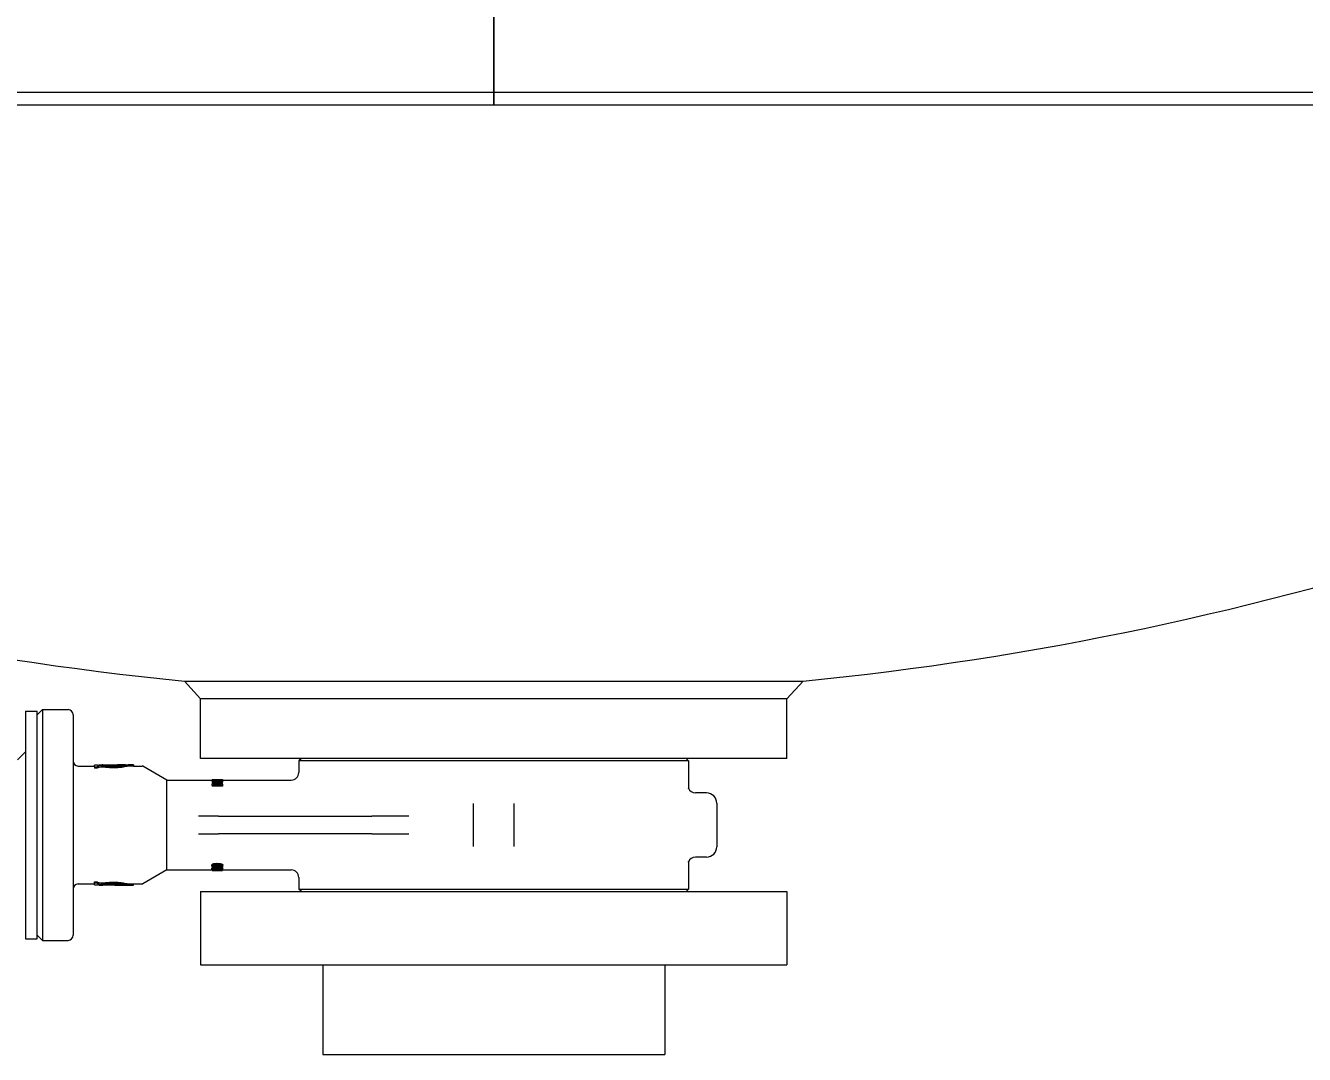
# Model space of a CAD drawing. Header units: inches. Extents: x 20 to 536, y 8 to 344.
# Drawn here: x 386.87 to 406.5, y 54.17 to 69.97 of the extents above; entities that cross this region are included whole.
import ezdxf

# ---------------------------------------------------------------- set-up
doc = ezdxf.new("R2010")
doc.units = ezdxf.units.IN
doc.header["$LTSCALE"] = 16
doc.header["$MEASUREMENT"] = 0
doc.layers.add('Dimension (ANSI)', color=7, linetype='Continuous', lineweight=25)
doc.layers.add('Visible (ANSI)', color=7, linetype='Continuous', lineweight=50)
doc.styles.add('MEMCOR Medium', font='arial.ttf')
doc.dimstyles.new('Default (ANSI)', dxfattribs={"dimscale": 16, "dimtxt": 0.15, "dimasz": 0.098425, "dimexe": 0.125, "dimexo": 0.0625, "dimgap": 0.031496, "dimtad": 0, "dimtih": 1, "dimtoh": 1, "dimdec": 4, "dimrnd": 1e-08, "dimzin": 3, "dimdsep": 46, "dimlunit": 5, "dimtxsty": 'MEMCOR Medium', "dimcen": 0.09, "dimdle": 0.393701, "dimclrd": 256, "dimclre": 256, "dimclrt": 256, "dimadec": 0, "dimazin": 1, "dimtfac": 0.8, "dimtofl": 0, "dimtmove": 0, "dimatfit": 3, "dimfxl": 1, "dimfrac": 1, "dimtolj": 1, "dimtzin": 4, "dimlwd": -1, "dimlwe": -1, "dimarcsym": 0})

# ---------------------------------------------------------------- blocks, each defined once
blk = doc.blocks.new('*D25')
at = {"layer": 'Defpoints', "color": 0, "transparency": 16777216}
for p in [(394.632, 153.466), (452.188, 153.466), (413.174, 57.723)]:
    blk.add_point(p, dxfattribs=at)
at = {"layer": 'Dimension (ANSI)', "transparency": 16777216}
for p, q in [((395.632, 153.466), (454.188, 153.466)), ((452.188, 151.891), (452.188, 134.229)), ((452.188, 59.298), (452.188, 117.758)), ((414.174, 57.723), (454.188, 57.723))]:
    blk.add_line(p, q, dxfattribs=at)
for points in [[(451.926, 151.891), (452.451, 151.891), (452.188, 153.466)], [(451.926, 59.298), (452.451, 59.298), (452.188, 57.723)]]:
    blk.add_solid(points, dxfattribs=at)
at = {"layer": 'Dimension (ANSI)', "transparency": 16777216, "char_height": 2.4, "attachment_point": 2, "style": 'MEMCOR Medium'}
for s, insert in [('\\A1; \\fArial|b0|i0;95{\\H0.8x;\\S3#4;} in', (452.188, 130.42)), ('\\A1;[2431.9 mm]{\\P\\fArial|b0|i0;SHIPPING\\P\\fArial|b0|i0;HEIGHT}', (452.188, 125.49))]:
    blk.add_mtext(s, dxfattribs=dict(at, insert=insert))

msp = doc.modelspace()

# ---------------------------------------------------------------- linework, layer by layer
at = {"layer": 'Visible (ANSI)', "linetype": 'Continuous', "lineweight": 18}
for p, q in [((394.05748, 136.70079), (394.05748, 68.95079)), ((394.05748, 68.95079), (394.05748, 136.70079)), ((394.05748, 69.95079), (394.05748, 69.95079)), ((379.16199, 68.95079), (394.05748, 68.95079)), ((394.05748, 68.95079), (408.95297, 68.95079)), ((394.05748, 68.75079), (394.05748, 68.95079)), ((394.05748, 68.95079), (394.05748, 68.75079)), ((394.05748, 68.75079), (378.94626, 68.75079)), ((409.1687, 68.75079), (394.05748, 68.75079)), ((389.30863, 59.90476), (394.05748, 59.90476)), ((389.55748, 59.63083), (389.30863, 59.90476)), ((394.05748, 59.90476), (398.80633, 59.90476)), ((398.55748, 59.63083), (398.80633, 59.90476)), ((389.55748, 58.71829), (389.55748, 59.63083)), ((398.55748, 59.63083), (389.55748, 59.63083)), ((398.55748, 58.71829), (398.55748, 59.63083)), ((386.8703, 59.44467), (386.8703, 55.94467)), ((386.8703, 59.44467), (387.0496, 59.44467)), ((387.0496, 59.38743), (387.12834, 59.46617)), ((387.0496, 55.94467), (387.0496, 59.44467)), ((387.12834, 59.46617), (387.12834, 55.92317)), ((387.12834, 59.46617), (387.52204, 59.46617)), ((387.60078, 59.38743), (387.60078, 56.00191)), ((386.7453, 58.69467), (386.8703, 58.81967)), ((398.55748, 58.71829), (389.55748, 58.71829)), ((391.10472, 58.71829), (391.06535, 58.67892)), ((397.01023, 58.71829), (397.0496, 58.67892)), ((387.67952, 58.60018), (387.92716, 58.60018)), ((387.9748, 58.61436), (387.92716, 58.61436)), ((387.92716, 58.58909), (387.92716, 58.61436)), ((387.92716, 58.58909), (387.9748, 58.58909)), ((387.92716, 58.58909), (387.92716, 58.56829)), ((387.9748, 58.56829), (387.92716, 58.56829)), ((387.9748, 58.61436), (387.9748, 58.60851)), ((387.9748, 58.59931), (387.9748, 58.58909)), ((387.9748, 58.58909), (387.9748, 58.56829)), ((387.99645, 58.62026), (388.0437, 58.62026)), ((387.99645, 58.62026), (387.99645, 58.60929)), ((388.0765, 58.58352), (388.0765, 58.60397)), ((388.40275, 58.62026), (388.45, 58.62026)), ((388.42993, 58.61555), (388.42993, 58.59537)), ((388.45, 58.62026), (388.45, 58.6194)), ((388.47992, 58.61967), (388.47992, 58.62026)), ((388.47992, 58.62026), (388.52756, 58.62026)), ((388.52756, 58.62026), (388.52756, 58.61751)), ((388.52756, 58.61751), (388.52756, 58.59737)), ((388.52756, 58.60018), (388.6585, 58.60018)), ((389.03883, 58.38365), (388.66834, 58.59754)), ((397.0496, 58.67892), (391.06535, 58.67892)), ((391.06535, 58.67892), (391.06535, 58.50176)), ((397.0496, 58.67892), (397.0496, 58.26285)), ((389.03883, 57.00569), (389.03883, 58.38365)), ((389.03883, 58.38365), (389.73358, 58.38365)), ((389.73306, 58.39273), (389.73306, 58.38365)), ((389.895, 58.39067), (389.73358, 58.39067)), ((389.73358, 58.38803), (389.73358, 58.39067)), ((389.73358, 58.38803), (389.86138, 58.38803)), ((389.73358, 58.38803), (389.73358, 58.37609)), ((389.7398, 58.37609), (389.73358, 58.37609)), ((389.73358, 58.36712), (389.73358, 58.37532)), ((389.73358, 58.36712), (389.895, 58.36712)), ((389.73358, 58.36712), (389.73358, 58.3548)), ((389.7637, 58.3548), (389.73358, 58.3548)), ((389.73358, 58.30305), (389.73358, 58.32264)), ((389.75216, 58.32315), (389.75216, 58.31482)), ((389.87642, 58.31482), (389.75216, 58.31482)), ((389.75556, 58.39488), (389.77034, 58.39488)), ((389.75556, 58.39488), (389.75556, 58.39067)), ((389.895, 58.37267), (389.75582, 58.37267)), ((389.77034, 58.39488), (389.77034, 58.39067)), ((389.77034, 58.39308), (389.87852, 58.39308)), ((389.895, 58.3548), (389.86398, 58.3548)), ((389.8657, 58.34325), (389.8657, 58.33047)), ((389.87642, 58.31482), (389.87642, 58.32315)), ((389.87852, 58.39488), (389.895, 58.39488)), ((389.87852, 58.39488), (389.87852, 58.39067)), ((389.895, 58.39488), (389.895, 58.39067)), ((389.895, 58.39067), (389.895, 58.38742)), ((389.895, 58.38742), (389.895, 58.37547)), ((389.895, 58.38365), (390.94724, 58.38365)), ((389.895, 58.37267), (389.895, 58.36712)), ((389.895, 58.36712), (389.895, 58.3548)), ((389.895, 58.32283), (389.895, 58.30305)), ((389.73358, 58.30305), (389.895, 58.30305)), ((389.73358, 58.30305), (389.73358, 58.2894)), ((389.895, 58.2894), (389.73358, 58.2894)), ((389.895, 58.30305), (389.895, 58.2894)), ((397.325, 58.1868), (397.15441, 58.1868)), ((393.74252, 58.02668), (393.74252, 57.36266)), ((394.37244, 57.36266), (394.37244, 58.02668)), ((397.48248, 58.02932), (397.48248, 57.36002)), ((389.83273, 57.83247), (389.52615, 57.83247)), ((389.83273, 57.83247), (390.98128, 57.83247)), ((390.98128, 57.83247), (392.18392, 57.83247)), ((392.40038, 57.83247), (392.18392, 57.83247)), ((392.75505, 57.83247), (392.40038, 57.83247)), ((389.52615, 57.55687), (389.83273, 57.55687)), ((390.98128, 57.55687), (389.83273, 57.55687)), ((392.18392, 57.55687), (390.98128, 57.55687)), ((392.18392, 57.55687), (392.40038, 57.55687)), ((392.40038, 57.55687), (392.75505, 57.55687)), ((397.325, 57.20254), (397.15441, 57.20254)), ((389.03883, 57.00569), (388.66834, 56.7918)), ((389.03883, 57.00569), (389.73306, 57.00569)), ((389.73031, 57.06464), (389.73031, 57.07781)), ((389.73031, 57.01895), (389.73031, 57.0312)), ((389.73306, 57.01018), (389.74557, 57.01018)), ((389.73306, 56.99829), (389.73306, 57.01018)), ((389.87852, 56.99829), (389.73306, 56.99829)), ((389.73306, 56.99661), (389.73306, 56.99829)), ((389.75556, 56.99446), (389.77034, 56.99446)), ((389.77034, 56.99626), (389.77034, 56.99446)), ((389.77034, 56.99626), (389.87852, 56.99626)), ((389.87852, 57.00212), (389.87852, 57.00949)), ((389.895, 57.00212), (389.87852, 57.00212)), ((389.87852, 56.99829), (389.87852, 57.00212)), ((389.87852, 56.99446), (389.87852, 56.99626)), ((389.87852, 56.99446), (389.895, 56.99446)), ((389.895, 57.00212), (389.895, 57.01394)), ((389.895, 57.00569), (390.94724, 57.00569)), ((389.895, 57.00212), (389.895, 56.99446)), ((389.8984, 57.06464), (389.8984, 57.07781)), ((389.8984, 57.01895), (389.8984, 57.0312)), ((397.0496, 57.12649), (397.0496, 56.71042)), ((387.67952, 56.78916), (387.92716, 56.78916)), ((387.92716, 56.82105), (387.9748, 56.82105)), ((387.92716, 56.80025), (387.92716, 56.82105)), ((387.9748, 56.80025), (387.92716, 56.80025)), ((387.92716, 56.77498), (387.92716, 56.80025)), ((387.92716, 56.77498), (387.9748, 56.77498)), ((387.9748, 56.80025), (387.9748, 56.82105)), ((387.9748, 56.80025), (387.9748, 56.79003)), ((387.9748, 56.78083), (387.9748, 56.77498)), ((387.99645, 56.76908), (387.99645, 56.78005)), ((387.99645, 56.76908), (388.0437, 56.76908)), ((388.0765, 56.78537), (388.0765, 56.80582)), ((388.40275, 56.76908), (388.45, 56.76908)), ((388.42993, 56.79397), (388.42993, 56.77379)), ((388.45, 56.76908), (388.45, 56.76994)), ((388.47992, 56.76908), (388.47992, 56.76967)), ((388.47992, 56.76908), (388.52756, 56.76908)), ((388.52756, 56.77183), (388.52756, 56.79197)), ((388.52756, 56.78916), (388.6585, 56.78916)), ((388.52756, 56.77183), (388.52756, 56.76908)), ((391.06535, 56.88758), (391.06535, 56.71042)), ((389.55748, 56.67105), (398.55748, 56.67105)), ((389.55748, 56.67105), (389.55748, 55.54605)), ((391.06535, 56.71042), (397.0496, 56.71042)), ((391.10472, 56.67105), (391.06535, 56.71042)), ((397.01023, 56.67105), (397.0496, 56.71042)), ((398.55748, 56.67105), (398.55748, 55.54605)), ((387.0496, 56.00191), (387.12834, 55.92317)), ((386.8703, 55.94467), (387.0496, 55.94467)), ((387.12834, 55.92317), (387.52204, 55.92317)), ((389.55748, 55.54605), (398.55748, 55.54605)), ((391.43248, 55.54605), (391.43248, 54.17105)), ((396.68248, 55.54605), (396.68248, 54.17105)), ((391.43248, 54.17105), (396.68248, 54.17105))]:
    msp.add_line(p, q, dxfattribs=at)
for centre, radius, start, end in [((394.05748, 107.98079), 48.31, 251.772129, 264.35874), ((394.05748, 107.98079), 48.31, 275.64126, 288.227871), ((387.52204, 59.38743), 0.07874, 0, 90), ((387.67952, 58.67892), 0.07874, 180, 270), ((388.6585, 58.5805), 0.01969, 60, 90), ((390.94724, 58.50176), 0.11811, 270, 0), ((397.15441, 58.29703), 0.11024, 198.062103, 270), ((397.325, 58.02932), 0.15748, 0, 90), ((397.325, 57.36002), 0.15748, 270, 0), ((397.15441, 57.09231), 0.11024, 90, 161.937897), ((390.94724, 56.88758), 0.11811, 0, 90), ((387.67952, 56.71042), 0.07874, 90, 180), ((388.6585, 56.80884), 0.01969, 270, 300), ((387.52204, 56.00191), 0.07874, 270, 0)]:
    msp.add_arc(centre, radius, start, end, dxfattribs=at)
for centre, major_axis, ratio, start_param, end_param in [((388.62707, 57.69467), (4.10717, 0), 0.22535973, 1.714428, 1.7302851), ((388.84376, 57.69467), (4.10717, 0), 0.22535973, 1.75870998, 1.78397911), ((388.84376, 57.69467), (-4.01807, 0), 0.22535973, 4.90452087, 4.93037431), ((388.62707, 57.69467), (4.10717, 0), 0.22535973, 1.62733996, 1.70180793), ((388.84376, 57.69467), (4.10717, 0), 0.22535973, 1.68712335, 1.74315077), ((388.84376, 57.69467), (4.10717, 0), 0.22535973, 1.6478611, 1.67172513), ((388.84376, 57.69467), (-4.01807, 0), 0.22535973, 4.79116609, 4.81556366), ((388.62707, 57.69467), (4.10717, 0), 0.22535973, 1.60663299, 1.61482287), ((390.06144, 57.69467), (1.3776, 0), 0.5087001, 1.71653689, 1.81109698), ((390.10123, 57.69467), (1.36564, 0), 0.51315789, 1.72238786, 1.82650113), ((390.10123, 57.69467), (-1.34262, 0), 0.51315789, 4.86659984, 4.89111636), ((388.84376, 57.69467), (-4.01807, 0), 0.22535973, 1.352811, 1.37866444), ((388.84376, 57.69467), (-4.10717, 0), 0.22535973, 1.35761354, 1.38288267), ((388.62707, 57.69467), (-4.10717, 0), 0.22535973, 1.41130756, 1.42716465), ((388.62707, 57.69467), (-4.10717, 0), 0.22535973, 1.43978472, 1.51425269), ((388.84376, 57.69467), (-4.10717, 0), 0.22535973, 1.39844189, 1.4544693), ((388.84376, 57.69467), (-4.01807, 0), 0.22535973, 1.46762165, 1.49201922), ((388.84376, 57.69467), (-4.10717, 0), 0.22535973, 1.46986752, 1.49373155), ((388.62707, 57.69467), (-4.10717, 0), 0.22535973, 1.52676978, 1.53495966)]:
    msp.add_ellipse(centre, major_axis=major_axis, ratio=ratio, start_param=start_param, end_param=end_param, dxfattribs=at)
for points, knots in [([(387.99645, 58.62026), (387.99645, 58.62026), (388.00219, 58.6188), (388.02051, 58.61464), (388.02914, 58.61275), (388.03918, 58.61073)], [0.871720721, 0.871720721, 0.871720721, 0.871720721, 1.089636881, 1.089636881, 1.216054831, 1.216054831, 1.216054831, 1.216054831]), ([(388.09052, 58.61233), (388.07703, 58.61428), (388.06544, 58.61626), (388.04823, 58.61935), (388.0437, 58.62026), (388.0437, 58.62026)], [1.743509289, 1.743509289, 1.743509289, 1.743509289, 1.894638427, 1.894638427, 2.066873638, 2.066873638, 2.066873638, 2.066873638]), ([(388.0765, 58.60397), (388.09393, 58.60115), (388.11436, 58.59837), (388.1642, 58.59356), (388.19462, 58.59205), (388.25183, 58.59205), (388.28225, 58.59356), (388.33809, 58.59895), (388.36351, 58.60273), (388.40212, 58.60953), (388.41845, 58.61297), (388.42993, 58.61555)], [1.35436976, 1.35436976, 1.35436976, 1.35436976, 1.52549724, 1.52549724, 1.74344144, 1.74344144, 1.96138564, 1.96138564, 2.17932984, 2.17932984, 2.38069968, 2.38069968, 2.38069968, 2.38069968]), ([(388.42993, 58.59537), (388.41845, 58.59273), (388.40212, 58.58921), (388.36351, 58.58226), (388.33809, 58.57838), (388.28226, 58.57287), (388.25183, 58.57133), (388.19462, 58.57133), (388.16419, 58.57287), (388.11436, 58.57779), (388.09393, 58.58064), (388.0765, 58.58352)], [1.10638799, 1.10638799, 1.10638799, 1.10638799, 1.3078165, 1.3078165, 1.52580638, 1.52580638, 1.74379626, 1.74379626, 1.96178614, 1.96178614, 2.13294327, 2.13294327, 2.13294327, 2.13294327]), ([(388.36706, 58.61401), (388.36182, 58.61318), (388.35613, 58.61234), (388.33426, 58.60931), (388.31411, 58.60695), (388.2699, 58.60361), (388.24583, 58.60268), (388.20062, 58.60268), (388.17655, 58.60361), (388.14931, 58.60567), (388.14427, 58.6061), (388.13937, 58.60655)], [0.968908686, 0.968908686, 0.968908686, 0.968908686, 1.033428301, 1.033428301, 1.20567203, 1.20567203, 1.377915758, 1.377915758, 1.550159487, 1.550159487, 1.590171053, 1.590171053, 1.590171053, 1.590171053]), ([(389.73306, 58.39273), (389.73516, 58.39275), (389.73728, 58.39278), (389.74108, 58.39286), (389.74282, 58.39292), (389.74626, 58.39307), (389.74789, 58.39317), (389.75005, 58.39336), (389.75152, 58.39352), (389.75464, 58.39412), (389.75533, 58.39448), (389.75554, 58.39479), (389.75556, 58.39484), (389.75556, 58.39488)], [-0.243637697, -0.243637697, -0.243637697, -0.243637697, -0.18804168, -0.18804168, -0.139814303, -0.139814303, -0.085271959, -0.085271959, -0.052972768, -0.052972768, -0.008226546, -0.008226546, 0, 0, 0, 0]), ([(389.7464, 58.3481), (389.74238, 58.34573), (389.73959, 58.34297), (389.73628, 58.33812), (389.73388, 58.33416), (389.73359, 58.32395), (389.73358, 58.3233), (389.73358, 58.32264)], [-0.424072976, -0.424072976, -0.424072976, -0.424072976, -0.17749503, -0.17749503, -0.011337247, -0.011337247, 0, 0, 0, 0]), ([(389.81442, 58.35985), (389.80593, 58.35985), (389.79739, 58.35957), (389.78379, 58.35842), (389.77633, 58.3576), (389.76039, 58.35419), (389.75376, 58.35199), (389.7477, 58.34884), (389.74704, 58.34847), (389.7464, 58.3481)], [-0.264093232, -0.264093232, -0.264093232, -0.264093232, -0.15390777, -0.15390777, -0.081487415, -0.081487415, -0.009253089, -0.009253089, 0, 0, 0, 0]), ([(389.75216, 58.32315), (389.75216, 58.32963), (389.75359, 58.33292), (389.75595, 58.33742), (389.75839, 58.34004), (389.76184, 58.34245)], [-0.0858935742, -0.0858935742, -0.0858935742, -0.0858935742, -0.054745413, -0.054745413, 0, 0, 0, 0]), ([(389.76184, 58.32965), (389.75902, 58.32765), (389.75687, 58.32549), (389.75433, 58.32157), (389.75303, 58.31912), (389.75246, 58.31483)], [0, 0, 0, 0, 0.0448067037, 0.0448067037, 0.0753049451, 0.0753049451, 0.0753049451, 0.0753049451]), ([(389.76184, 58.34245), (389.7646, 58.34431), (389.76803, 58.34591), (389.77646, 58.3486), (389.78123, 58.3496), (389.79515, 58.35158), (389.80474, 58.35201), (389.81416, 58.35201)], [-0.156774036, -0.156774036, -0.156774036, -0.156774036, -0.114215048, -0.114215048, -0.071759591, -0.071759591, 0, 0, 0, 0]), ([(389.81416, 58.3394), (389.80466, 58.3394), (389.79499, 58.33896), (389.78076, 58.33687), (389.7758, 58.33577), (389.7676, 58.33298), (389.76442, 58.33142), (389.76184, 58.32965)], [0, 0, 0, 0, 0.072372782, 0.072372782, 0.116979411, 0.116979411, 0.15687009, 0.15687009, 0.15687009, 0.15687009]), ([(389.81416, 58.35201), (389.82124, 58.35201), (389.82852, 58.35179), (389.84023, 58.35075), (389.8465, 58.34999), (389.85797, 58.34706), (389.86227, 58.34533), (389.8657, 58.34325)], [-0.189135303, -0.189135303, -0.189135303, -0.189135303, -0.107207927, -0.107207927, -0.049391227, -0.049391227, 0, 0, 0, 0]), ([(389.8657, 58.33047), (389.8627, 58.33233), (389.85902, 58.33391), (389.84813, 58.33709), (389.84152, 58.33795), (389.82953, 58.33915), (389.82172, 58.3394), (389.81416, 58.3394)], [0, 0, 0, 0, 0.043260185, 0.043260185, 0.105826832, 0.105826832, 0.202634421, 0.202634421, 0.202634421, 0.202634421]), ([(389.88205, 58.348), (389.87839, 58.35014), (389.87393, 58.35197), (389.86211, 58.35548), (389.8554, 58.35669), (389.84045, 58.35895), (389.82971, 58.35968), (389.8172, 58.35984), (389.81581, 58.35985), (389.81442, 58.35985)], [-0.168854897, -0.168854897, -0.168854897, -0.168854897, -0.136187178, -0.136187178, -0.095421884, -0.095421884, -0.010582904, -0.010582904, 0, 0, 0, 0]), ([(389.8657, 58.34325), (389.87148, 58.33988), (389.87336, 58.33653), (389.87587, 58.33127), (389.87642, 58.32718), (389.87642, 58.32315)], [-0.100491297, -0.100491297, -0.100491297, -0.100491297, -0.069388792, -0.069388792, 0, 0, 0, 0]), ([(389.87613, 58.31482), (389.876, 58.31579), (389.87583, 58.31674), (389.87467, 58.3216), (389.87318, 58.32375), (389.87095, 58.32674), (389.86869, 58.32869), (389.8657, 58.33047)], [0.027720104, 0.027720104, 0.027720104, 0.027720104, 0.044505736, 0.044505736, 0.114852539, 0.114852539, 0.291185784, 0.291185784, 0.291185784, 0.291185784]), ([(389.895, 58.32283), (389.895, 58.32861), (389.89431, 58.33313), (389.8919, 58.33905), (389.88987, 58.34281), (389.88299, 58.3474), (389.88253, 58.3477), (389.88205, 58.348)], [-0.266149275, -0.266149275, -0.266149275, -0.266149275, -0.109285448, -0.109285448, -0.007204652, -0.007204652, 0, 0, 0, 0]), ([(397.04085, 58.24839), (397.04089, 58.24845), (397.04092, 58.24851), (397.04526, 58.25574), (397.04803, 58.26024), (397.04943, 58.26257), (397.0496, 58.26285), (397.0496, 58.26285)], [-0.003653915, -0.003653915, -0.003653915, -0.003653915, 0, 0, 0.435275465, 0.435275465, 0.574608798, 0.574608798, 0.574608798, 0.574608798]), ([(397.0496, 57.12649), (397.0496, 57.12649), (397.04943, 57.12678), (397.048, 57.12914), (397.04524, 57.13364), (397.04092, 57.14083), (397.04089, 57.14089), (397.04085, 57.14095)], [0.574608799, 0.574608799, 0.574608799, 0.574608799, 0.716006806, 0.716006806, 1.149196473, 1.149196473, 1.152850045, 1.152850045, 1.152850045, 1.152850045]), ([(389.73031, 57.07781), (389.73031, 57.08136), (389.73144, 57.08505), (389.73667, 57.09125), (389.73989, 57.09371), (389.74722, 57.09741), (389.75228, 57.09955), (389.76854, 57.10335), (389.77737, 57.10451), (389.79529, 57.10597), (389.80494, 57.10626), (389.81429, 57.10626)], [0, 0, 0, 0, 0.060739198, 0.060739198, 0.107105828, 0.107105828, 0.140579606, 0.140579606, 0.172845783, 0.172845783, 0.207243166, 0.207243166, 0.207243166, 0.207243166]), ([(389.81429, 57.09247), (389.7965, 57.09247), (389.77829, 57.09146), (389.75816, 57.08735), (389.75211, 57.0858), (389.74205, 57.08149), (389.73842, 57.07919), (389.73255, 57.0735), (389.73097, 57.07019), (389.73037, 57.06617), (389.73031, 57.0654), (389.73031, 57.06464)], [-0.32937722, -0.32937722, -0.32937722, -0.32937722, -0.17104907, -0.17104907, -0.115548814, -0.115548814, -0.069101164, -0.069101164, -0.013221831, -0.013221831, 0, 0, 0, 0]), ([(389.73031, 57.06464), (389.73031, 57.06257), (389.73071, 57.06052), (389.73255, 57.05682), (389.73387, 57.05516), (389.73833, 57.05155), (389.74178, 57.04982), (389.75059, 57.04688), (389.75657, 57.04551), (389.77726, 57.04284), (389.79183, 57.04221), (389.80912, 57.04202), (389.81177, 57.042), (389.81442, 57.042)], [-0.401198967, -0.401198967, -0.401198967, -0.401198967, -0.339239024, -0.339239024, -0.283716192, -0.283716192, -0.209019785, -0.209019785, -0.131845749, -0.131845749, -0.020176299, -0.020176299, 0, 0, 0, 0]), ([(389.73031, 57.0312), (389.73031, 57.03307), (389.7313, 57.03505), (389.73591, 57.03851), (389.73886, 57.03994), (389.74583, 57.0422), (389.75049, 57.04343), (389.7588, 57.04473), (389.75981, 57.04488), (389.76082, 57.04502)], [0, 0, 0, 0, 0.052865127, 0.052865127, 0.095304938, 0.095304938, 0.128967502, 0.128967502, 0.133503456, 0.133503456, 0.133503456, 0.133503456]), ([(389.81429, 57.03528), (389.79573, 57.03528), (389.77667, 57.0346), (389.75326, 57.0315), (389.7483, 57.03033), (389.74122, 57.0284), (389.73787, 57.02709), (389.73249, 57.0239), (389.73101, 57.0221), (389.73037, 57.01987), (389.73031, 57.01941), (389.73031, 57.01895)], [-0.188969819, -0.188969819, -0.188969819, -0.188969819, -0.133911297, -0.133911297, -0.104526704, -0.104526704, -0.062503335, -0.062503335, -0.013191232, -0.013191232, 0, 0, 0, 0]), ([(389.73031, 57.01895), (389.73031, 57.01782), (389.73068, 57.01672), (389.73236, 57.01476), (389.73357, 57.01388), (389.73773, 57.01195), (389.74103, 57.01102), (389.74997, 57.00936), (389.756, 57.00867), (389.77606, 57.00727), (389.79108, 57.00694), (389.80884, 57.00684), (389.81164, 57.00683), (389.81442, 57.00683)], [-0.352389821, -0.352389821, -0.352389821, -0.352389821, -0.306030752, -0.306030752, -0.263970579, -0.263970579, -0.204698491, -0.204698491, -0.135386695, -0.135386695, -0.021232323, -0.021232323, 0, 0, 0, 0]), ([(389.73306, 56.99661), (389.73516, 56.99659), (389.73728, 56.99656), (389.74108, 56.99648), (389.74282, 56.99643), (389.74626, 56.99627), (389.74789, 56.99617), (389.75005, 56.99598), (389.75152, 56.99582), (389.75464, 56.99522), (389.75533, 56.99486), (389.75554, 56.99455), (389.75556, 56.9945), (389.75556, 56.99446)], [-0.243637697, -0.243637697, -0.243637697, -0.243637697, -0.18804168, -0.18804168, -0.139814303, -0.139814303, -0.085271959, -0.085271959, -0.052972768, -0.052972768, -0.008226546, -0.008226546, 0, 0, 0, 0]), ([(389.74823, 57.06464), (389.74823, 57.06642), (389.74875, 57.06827), (389.75089, 57.07081), (389.75227, 57.07217), (389.75796, 57.07494), (389.76133, 57.07596), (389.76498, 57.07674)], [-0.130088001, -0.130088001, -0.130088001, -0.130088001, -0.06286947, -0.06286947, -0.030503797, -0.030503797, 0, 0, 0, 0]), ([(389.76524, 57.05348), (389.76153, 57.05413), (389.75807, 57.05501), (389.75247, 57.05739), (389.75105, 57.05858), (389.74876, 57.06106), (389.74823, 57.06285), (389.74823, 57.06464)], [-0.0649643533, -0.0649643533, -0.0649643533, -0.0649643533, -0.0479606216, -0.0479606216, -0.0311867312, -0.0311867312, 0, 0, 0, 0]), ([(389.74823, 57.01895), (389.74823, 57.01997), (389.74878, 57.02104), (389.75096, 57.0225), (389.75231, 57.02325), (389.75793, 57.02485), (389.76135, 57.02545), (389.76498, 57.02591)], [-0.125547527, -0.125547527, -0.125547527, -0.125547527, -0.059954436, -0.059954436, -0.029957518, -0.029957518, 0, 0, 0, 0]), ([(389.76524, 57.01279), (389.7632, 57.01298), (389.76122, 57.01321), (389.7577, 57.01375), (389.75614, 57.01404), (389.75224, 57.015), (389.75089, 57.01563), (389.74873, 57.017), (389.74823, 57.01796), (389.74823, 57.01895)], [-0.0640399717, -0.0640399717, -0.0640399717, -0.0640399717, -0.0539442507, -0.0539442507, -0.0447893953, -0.0447893953, -0.0282701158, -0.0282701158, 0, 0, 0, 0]), ([(389.75154, 57.07131), (389.75237, 57.07067), (389.75351, 57.06996), (389.75795, 57.068), (389.76147, 57.06709), (389.76524, 57.06641)], [0.0379668319, 0.0379668319, 0.0379668319, 0.0379668319, 0.0480075259, 0.0480075259, 0.0658858007, 0.0658858007, 0.0658858007, 0.0658858007]), ([(389.76498, 57.07674), (389.76842, 57.07747), (389.77212, 57.07801), (389.77964, 57.07884), (389.78484, 57.07926), (389.79623, 57.07969), (389.79964, 57.07978), (389.80485, 57.07986), (389.80669, 57.07989), (389.80947, 57.07991), (389.81043, 57.07991), (389.81186, 57.07992), (389.81235, 57.07992), (389.81332, 57.07992), (389.81381, 57.07992), (389.81429, 57.07992)], [-0.174413692, -0.174413692, -0.174413692, -0.174413692, -0.115670729, -0.115670729, -0.054377333, -0.054377333, -0.028614968, -0.028614968, -0.01465395, -0.01465395, -0.007398215, -0.007398215, -0.003686578, -0.003686578, 0, 0, 0, 0]), ([(389.76498, 57.02591), (389.77267, 57.02686), (389.7812, 57.02721), (389.79477, 57.02768), (389.80493, 57.02778), (389.81429, 57.02778)], [-0.103779114, -0.103779114, -0.103779114, -0.103779114, -0.071310075, -0.071310075, 0, 0, 0, 0]), ([(389.76524, 57.06641), (389.77091, 57.0654), (389.77747, 57.06485), (389.78786, 57.06432), (389.79798, 57.06391), (389.81442, 57.06391)], [0, 0, 0, 0, 0.0471598641, 0.0471598641, 0.079988536, 0.079988536, 0.079988536, 0.079988536]), ([(389.81442, 57.05103), (389.79942, 57.05103), (389.78948, 57.05136), (389.77767, 57.05193), (389.771, 57.05247), (389.76524, 57.05348)], [-0.0909123665, -0.0909123665, -0.0909123665, -0.0909123665, -0.0478393759, -0.0478393759, 0, 0, 0, 0]), ([(389.76524, 57.02493), (389.77136, 57.02435), (389.77852, 57.02405), (389.78875, 57.02381), (389.79834, 57.0236), (389.81442, 57.0236)], [0, 0, 0, 0, 0.0503829338, 0.0503829338, 0.0786654707, 0.0786654707, 0.0786654707, 0.0786654707]), ([(389.81442, 57.01148), (389.7983, 57.01148), (389.78865, 57.01168), (389.77841, 57.01193), (389.77131, 57.01222), (389.76524, 57.01279)], [-0.0787529308, -0.0787529308, -0.0787529308, -0.0787529308, -0.0500105562, -0.0500105562, 0, 0, 0, 0]), ([(389.81429, 57.10626), (389.82826, 57.10626), (389.84352, 57.10565), (389.86874, 57.10196), (389.87562, 57.09974), (389.88453, 57.09624), (389.88841, 57.09405), (389.8939, 57.08941), (389.89565, 57.08717), (389.89792, 57.08251), (389.8984, 57.08013), (389.8984, 57.07781)], [0, 0, 0, 0, 0.1064092, 0.1064092, 0.199261451, 0.199261451, 0.30297713, 0.30297713, 0.390704034, 0.390704034, 0.480877809, 0.480877809, 0.480877809, 0.480877809]), ([(389.8984, 57.06464), (389.8984, 57.06667), (389.89802, 57.06874), (389.89629, 57.07269), (389.89504, 57.07456), (389.8907, 57.07897), (389.88715, 57.0813), (389.87814, 57.08533), (389.8721, 57.08728), (389.85657, 57.09018), (389.84907, 57.09102), (389.8374, 57.09188), (389.83304, 57.0921), (389.82635, 57.09232), (389.824, 57.09238), (389.82043, 57.09243), (389.81921, 57.09245), (389.81675, 57.09247), (389.81552, 57.09247), (389.81429, 57.09247)], [-0.366320233, -0.366320233, -0.366320233, -0.366320233, -0.313617086, -0.313617086, -0.265544382, -0.265544382, -0.19586383, -0.19586383, -0.126420664, -0.126420664, -0.069755425, -0.069755425, -0.036591851, -0.036591851, -0.018698882, -0.018698882, -0.009386338, -0.009386338, 0, 0, 0, 0]), ([(389.81429, 57.07992), (389.83012, 57.07992), (389.83963, 57.07944), (389.851, 57.07871), (389.85772, 57.07802), (389.86347, 57.07681)], [-0.0876462716, -0.0876462716, -0.0876462716, -0.0876462716, -0.0479816509, -0.0479816509, 0, 0, 0, 0]), ([(389.8984, 57.01895), (389.8984, 57.02007), (389.89803, 57.02124), (389.89635, 57.02349), (389.89514, 57.02456), (389.89094, 57.02709), (389.88755, 57.02844), (389.87856, 57.03091), (389.87246, 57.03208), (389.85188, 57.03446), (389.83701, 57.03508), (389.81961, 57.03526), (389.81695, 57.03528), (389.81429, 57.03528)], [-0.36342485, -0.36342485, -0.36342485, -0.36342485, -0.314566353, -0.314566353, -0.269830239, -0.269830239, -0.205060654, -0.205060654, -0.13258773, -0.13258773, -0.020262921, -0.020262921, 0, 0, 0, 0]), ([(389.81429, 57.02778), (389.82977, 57.02778), (389.83887, 57.02751), (389.85011, 57.02711), (389.85735, 57.0267), (389.86347, 57.02595)], [-0.0865547966, -0.0865547966, -0.0865547966, -0.0865547966, -0.0504601915, -0.0504601915, 0, 0, 0, 0]), ([(389.81442, 57.06391), (389.8234, 57.06391), (389.83378, 57.064), (389.84639, 57.06451), (389.85459, 57.06489), (389.86308, 57.06635)], [0, 0, 0, 0, 0.0683983214, 0.0683983214, 0.0959615501, 0.0959615501, 0.0959615501, 0.0959615501]), ([(389.81442, 57.042), (389.83868, 57.042), (389.85537, 57.04316), (389.87521, 57.04621), (389.88008, 57.04758), (389.88738, 57.05007), (389.89076, 57.05183), (389.8963, 57.05648), (389.89777, 57.05936), (389.89835, 57.06313), (389.8984, 57.06388), (389.8984, 57.06464)], [-0.187600973, -0.187600973, -0.187600973, -0.187600973, -0.140846763, -0.140846763, -0.110286961, -0.110286961, -0.066739037, -0.066739037, -0.013235496, -0.013235496, 0, 0, 0, 0]), ([(389.86308, 57.05342), (389.85459, 57.05199), (389.84639, 57.05162), (389.83381, 57.05112), (389.82341, 57.05103), (389.81442, 57.05103)], [-0.0957885026, -0.0957885026, -0.0957885026, -0.0957885026, -0.068480317, -0.068480317, 0, 0, 0, 0]), ([(389.81442, 57.0236), (389.8234, 57.0236), (389.8338, 57.02365), (389.84639, 57.02392), (389.85459, 57.02412), (389.86308, 57.0249)], [0, 0, 0, 0, 0.0684313138, 0.0684313138, 0.0958308045, 0.0958308045, 0.0958308045, 0.0958308045]), ([(389.81442, 57.00683), (389.83614, 57.00683), (389.85447, 57.00729), (389.87607, 57.00905), (389.88083, 57.00978), (389.88783, 57.01109), (389.89106, 57.012), (389.89629, 57.01444), (389.89772, 57.01595), (389.89834, 57.01803), (389.8984, 57.01849), (389.8984, 57.01895)], [-0.186250774, -0.186250774, -0.186250774, -0.186250774, -0.132345258, -0.132345258, -0.10238768, -0.10238768, -0.061688522, -0.061688522, -0.013226135, -0.013226135, 0, 0, 0, 0]), ([(389.86308, 57.01276), (389.85459, 57.01199), (389.8464, 57.01179), (389.83381, 57.01153), (389.82341, 57.01148), (389.81442, 57.01148)], [-0.0957677397, -0.0957677397, -0.0957677397, -0.0957677397, -0.0684617329, -0.0684617329, 0, 0, 0, 0]), ([(389.86308, 57.06635), (389.86679, 57.06698), (389.87022, 57.06783), (389.87504, 57.06983), (389.87633, 57.07064), (389.87718, 57.07129)], [0, 0, 0, 0, 0.0305878434, 0.0305878434, 0.0516279302, 0.0516279302, 0.0516279302, 0.0516279302]), ([(389.88048, 57.06464), (389.88048, 57.06275), (389.8799, 57.06085), (389.8776, 57.05853), (389.87616, 57.05728), (389.87019, 57.05487), (389.86677, 57.05403), (389.86308, 57.05342)], [-0.153015949, -0.153015949, -0.153015949, -0.153015949, -0.063811293, -0.063811293, -0.030391304, -0.030391304, 0, 0, 0, 0]), ([(389.88048, 57.01895), (389.88048, 57.01838), (389.88031, 57.01781), (389.87955, 57.01678), (389.879, 57.01631), (389.87759, 57.01554), (389.87619, 57.01487), (389.87026, 57.01354), (389.86678, 57.01309), (389.86308, 57.01276)], [-0.147079807, -0.147079807, -0.147079807, -0.147079807, -0.102041421, -0.102041421, -0.061797626, -0.061797626, -0.030238662, -0.030238662, 0, 0, 0, 0]), ([(389.86347, 57.07681), (389.86711, 57.07606), (389.87048, 57.07506), (389.87609, 57.07239), (389.87756, 57.07106), (389.87991, 57.06835), (389.88048, 57.06647), (389.88048, 57.06464)], [-0.0656606858, -0.0656606858, -0.0656606858, -0.0656606858, -0.0489049499, -0.0489049499, -0.0317352905, -0.0317352905, 0, 0, 0, 0]), ([(389.86347, 57.02595), (389.86548, 57.02571), (389.86742, 57.02542), (389.8709, 57.02476), (389.87244, 57.0244), (389.87637, 57.02325), (389.87776, 57.0225), (389.87996, 57.02096), (389.88048, 57.01993), (389.88048, 57.01895)], [-0.0645311603, -0.0645311603, -0.0645311603, -0.0645311603, -0.054473203, -0.054473203, -0.0453115142, -0.0453115142, -0.0283680152, -0.0283680152, 0, 0, 0, 0]), ([(389.8679, 57.04509), (389.87436, 57.04421), (389.87911, 57.04321), (389.88704, 57.04105), (389.89048, 57.03971), (389.89493, 57.03709), (389.89625, 57.03594), (389.89802, 57.03357), (389.8984, 57.03237), (389.8984, 57.0312)], [0.145379097, 0.145379097, 0.145379097, 0.145379097, 0.211784999, 0.211784999, 0.288912783, 0.288912783, 0.345741066, 0.345741066, 0.405337774, 0.405337774, 0.405337774, 0.405337774]), ([(388.03918, 56.77861), (388.02914, 56.77659), (388.02051, 56.7747), (388.00219, 56.77054), (387.99645, 56.76908), (387.99645, 56.76908)], [0.527386611, 0.527386611, 0.527386611, 0.527386611, 0.653804561, 0.653804561, 0.871720721, 0.871720721, 0.871720721, 0.871720721]), ([(388.0437, 56.76908), (388.0437, 56.76908), (388.04823, 56.76999), (388.06544, 56.77308), (388.07703, 56.77506), (388.09052, 56.77701)], [2.066873638, 2.066873638, 2.066873638, 2.066873638, 2.239108848, 2.239108848, 2.390237986, 2.390237986, 2.390237986, 2.390237986]), ([(388.0765, 56.80582), (388.09393, 56.8087), (388.11436, 56.81155), (388.16419, 56.81647), (388.19462, 56.81801), (388.22323, 56.81801), (388.25183, 56.81801), (388.28226, 56.81647), (388.33809, 56.81096), (388.36351, 56.80708), (388.40212, 56.80013), (388.41845, 56.79661), (388.42993, 56.79397)], [-0.38914701, -0.38914701, -0.38914701, -0.38914701, -0.21798988, -0.21798988, 0, 0, 0, 0.21798988, 0.21798988, 0.43597976, 0.43597976, 0.63740827, 0.63740827, 0.63740827, 0.63740827]), ([(388.42993, 56.77379), (388.41845, 56.77637), (388.40212, 56.77981), (388.36351, 56.78661), (388.33809, 56.7904), (388.28225, 56.79578), (388.25183, 56.79729), (388.22323, 56.79729), (388.19462, 56.79729), (388.1642, 56.79578), (388.11436, 56.79097), (388.09393, 56.78819), (388.0765, 56.78537)], [-0.63725824, -0.63725824, -0.63725824, -0.63725824, -0.4358884, -0.4358884, -0.2179442, -0.2179442, 0, 0, 0, 0.2179442, 0.2179442, 0.38907168, 0.38907168, 0.38907168, 0.38907168]), ([(388.13937, 56.78279), (388.14427, 56.78324), (388.14931, 56.78367), (388.17655, 56.78573), (388.20062, 56.78666), (388.22323, 56.78666), (388.24583, 56.78666), (388.2699, 56.78573), (388.31411, 56.78239), (388.33426, 56.78003), (388.35613, 56.777), (388.36182, 56.77616), (388.36706, 56.77533)], [-0.212255295, -0.212255295, -0.212255295, -0.212255295, -0.172243729, -0.172243729, 0, 0, 0, 0.172243729, 0.172243729, 0.344487458, 0.344487458, 0.409007072, 0.409007072, 0.409007072, 0.409007072])]:
    msp.add_open_spline(points, degree=3, knots=knots, dxfattribs=at)
for points in [[(388.40275, 58.62026), (388.40275, 58.62026), (388.40022, 58.61976), (388.39496, 58.61878)], [(388.44631, 58.61936), (388.44881, 58.61997), (388.45, 58.62026), (388.45, 58.62026)], [(389.76128, 57.02538), (389.76256, 57.02521), (389.76389, 57.02506), (389.76524, 57.02493)], [(389.86308, 57.0249), (389.8646, 57.02504), (389.86608, 57.0252), (389.86749, 57.02538)], [(388.39496, 56.77056), (388.40022, 56.76958), (388.40275, 56.76908), (388.40275, 56.76908)], [(388.45, 56.76908), (388.45, 56.76908), (388.44881, 56.76937), (388.44631, 56.76998)]]:
    msp.add_open_spline(points, degree=3, dxfattribs=at)

# ---------------------------------------------------------------- dimensions: what is measured, and where the dimension line sits
at = {"layer": 'Dimension (ANSI)'}
dim = msp.add_linear_dim(base=(452.18832, 153.46579), p1=(413.174, 57.72279), p2=(394.63248, 153.46579), angle=90, text=' \\fArial|b0|i0;<> in\\X[2431.9 mm]{\\P\\fArial|b0|i0;SHIPPING\\P\\fArial|b0|i0;HEIGHT}', dimstyle='Default (ANSI)', override={"dimgap": 0.031496, "dimdec": 4, "dimpost": '', "dimtol": 0, "dimlim": 0, "dimtp": 0, "dimtm": 0, "dimtdec": 2, "dimatfit": 1, "dimtvp": -0.375}, dxfattribs=at)
dim.commit()
dim.dimension.update_dxf_attribs({"geometry": '*D25', "text_midpoint": (452.18832, 125.99352), "dimtype": 160})

doc.saveas('drawing.dxf')
